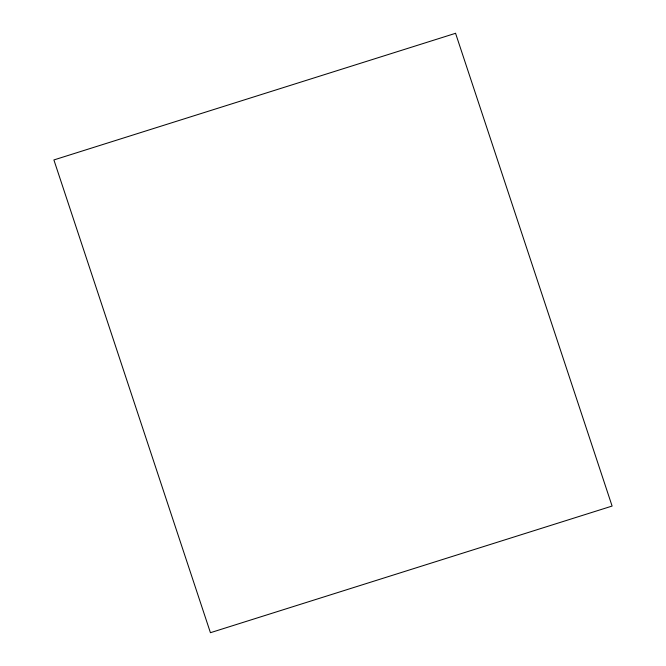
<?xml version="1.0" encoding="UTF-8"?>
<svg xmlns="http://www.w3.org/2000/svg" width="666" height="666" viewBox="0 0 666 666"><rect width="100%" height="100%" fill="white"/><g stroke="black" fill="none" stroke-linecap="round" stroke-linejoin="round"><path stroke-width="1" d="M455.569 33.3L53.896 159.94L210.431 632.7L612.104 506.06L455.569 33.3"/></g></svg>
